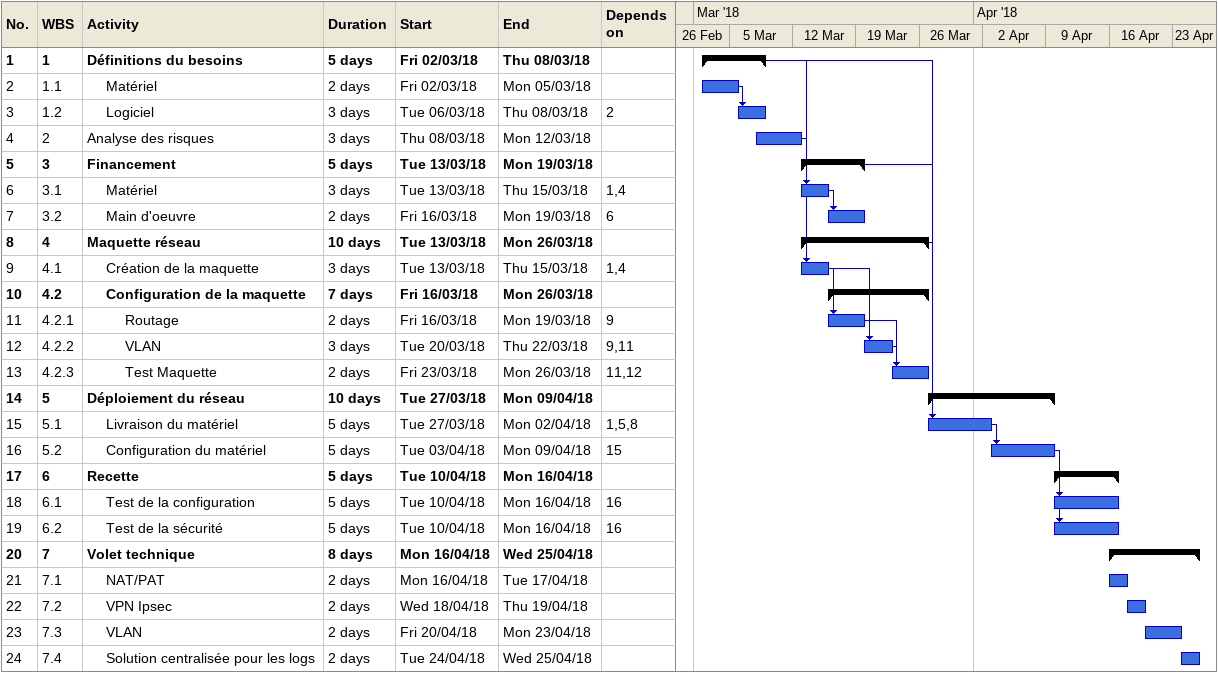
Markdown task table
| ID | WBS | Task | Duration | Start | Finish | Predecessors |
|---|---|---|---|---|---|---|
| 1 | 1 | **Définitions du besoins** | 5d | 2018-03-02 | 2018-03-08 |  |
| 2 | 1.1 | Matériel | 2d | 2018-03-02 | 2018-03-05 |  |
| 3 | 1.2 | Logiciel | 3d | 2018-03-06 | 2018-03-08 | 2 |
| 4 | 2 | Analyse des risques | 3d | 2018-03-08 | 2018-03-12 |  |
| 5 | 3 | **Financement** | 5d | 2018-03-13 | 2018-03-19 |  |
| 6 | 3.1 | Matériel | 3d | 2018-03-13 | 2018-03-15 | 1, 4 |
| 7 | 3.2 | Main d'oeuvre | 2d | 2018-03-16 | 2018-03-19 | 6 |
| 8 | 4 | **Maquette réseau** | 10d | 2018-03-13 | 2018-03-26 |  |
| 9 | 4.1 | Création de la maquette | 3d | 2018-03-13 | 2018-03-15 | 1, 4 |
| 10 | 4.2 | **Configuration de la maquette** | 7d | 2018-03-16 | 2018-03-26 |  |
| 11 | 4.2.1 | Routage | 2d | 2018-03-16 | 2018-03-19 | 9 |
| 12 | 4.2.2 | VLAN | 3d | 2018-03-20 | 2018-03-22 | 9, 11 |
| 13 | 4.2.3 | Test Maquette | 2d | 2018-03-23 | 2018-03-26 | 11, 12 |
| 14 | 5 | **Déploiement du réseau** | 10d | 2018-03-27 | 2018-04-09 |  |
| 15 | 5.1 | Livraison du matériel | 5d | 2018-03-27 | 2018-04-02 | 1, 5, 8 |
| 16 | 5.2 | Configuration du matériel | 5d | 2018-04-03 | 2018-04-09 | 15 |
| 17 | 6 | **Recette** | 5d | 2018-04-10 | 2018-04-16 |  |
| 18 | 6.1 | Test de la configuration | 5d | 2018-04-10 | 2018-04-16 | 16 |
| 19 | 6.2 | Test de la sécurité | 5d | 2018-04-10 | 2018-04-16 | 16 |
| 20 | 7 | **Volet technique** | 8d | 2018-04-16 | 2018-04-25 |  |
| 21 | 7.1 | NAT/PAT | 2d | 2018-04-16 | 2018-04-17 |  |
| 22 | 7.2 | VPN Ipsec | 2d | 2018-04-18 | 2018-04-19 |  |
| 23 | 7.3 | VLAN | 2d | 2018-04-20 | 2018-04-23 |  |
| 24 | 7.4 | Solution centralisée pour les logs | 2d | 2018-04-24 | 2018-04-25 |  |
